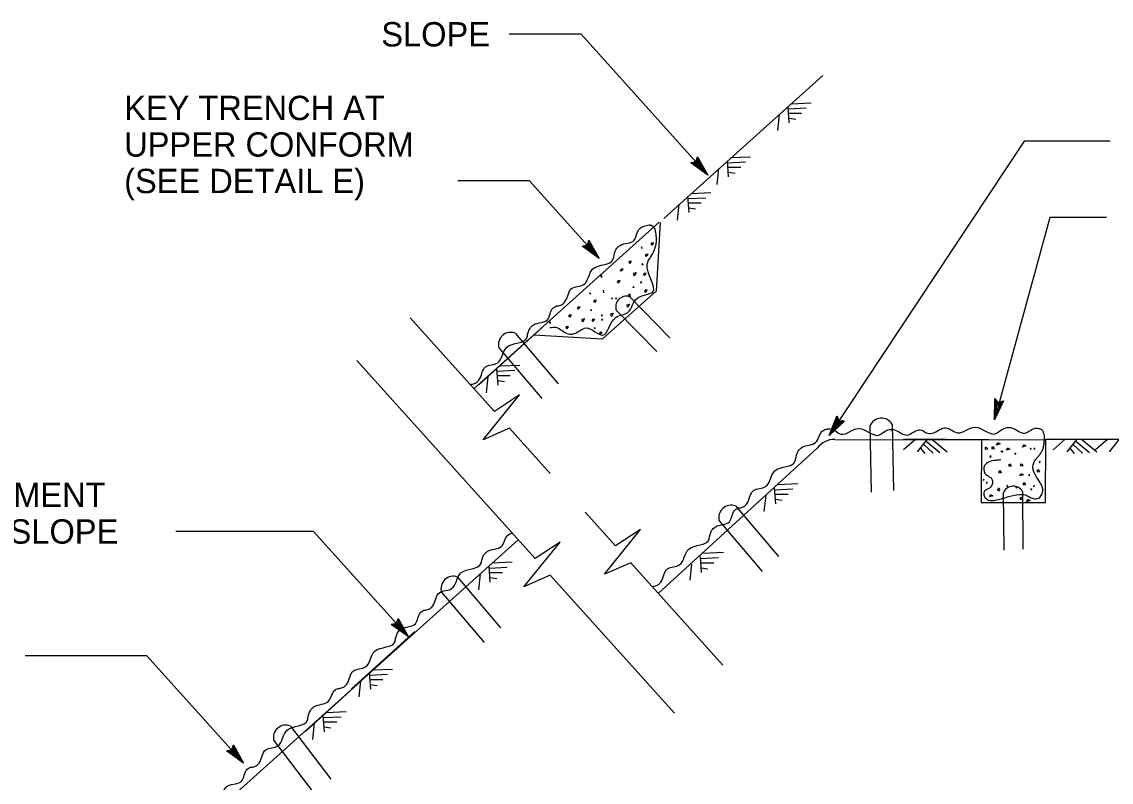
# Model space of a CAD drawing. Extents: x -894 to 866, y -476 to 714.
# Drawn here: x -491.3 to -178.2, y 16.8 to 235.4 of the extents above; entities that cross this region are included whole.
import ezdxf

# ---------------------------------------------------------------- set-up
doc = ezdxf.new("R2010")
doc.units = 0
for name, color, linetype in [('56 Stage 3 Anno', 7, 'Continuous'), ('57 Undefined', 7, 'Continuous'), ('58 Soundwalls', 7, 'Continuous'), ('60 Nongeo Data', 7, 'Continuous')]:
    doc.layers.add(name, color=color, linetype=linetype)

msp = doc.modelspace()

# ---------------------------------------------------------------- linework, layer by layer
at = {"layer": '56 Stage 3 Anno'}
for p, q in [((-330.54, 231.83), (-351.18, 231.83)), ((-330.54, 231.83), (-294.15, 191.32)), ((-203.21, 201.06), (-259.26, 116.43)), ((-178.57, 201.06), (-203.21, 201.06)), ((-299.07, 194.84), (-299.07, 194.84)), ((-297.12, 196.59), (-297.12, 196.59)), ((-294.15, 191.32), (-294.15, 191.32)), ((-345.42, 189.65), (-365.93, 189.65)), ((-345.42, 189.65), (-325.38, 167.36)), ((-195.84, 179.12), (-211.81, 121.02)), ((-179.59, 179.12), (-195.84, 179.12)), ((-328.76, 171.21), (-328.29, 172.67)), ((-328.41, 172.28), (-326.28, 168.38)), ((-328.29, 172.67), (-328.29, 172.67)), ((-328.29, 172.67), (-325.38, 167.36)), ((-330.26, 170.93), (-328.76, 171.21)), ((-325.38, 167.36), (-330.26, 170.93)), ((-330.26, 170.93), (-330.26, 170.93)), ((-326.29, 168.39), (-329.85, 170.99)), ((-327.18, 169.41), (-329.47, 171.09)), ((-328.07, 170.43), (-329.06, 171.15)), ((-328.67, 171.51), (-328.07, 170.43)), ((-328.53, 171.87), (-327.18, 169.41)), ((-325.38, 167.36), (-325.38, 167.36)), ((-211.81, 121.02), (-211.7, 127.07)), ((-209.15, 126.45), (-211.81, 121.02)), ((-211.7, 127.07), (-211.7, 127.07)), ((-211.7, 127.07), (-210.61, 126)), ((-211.49, 122.35), (-211.41, 126.76)), ((-209.54, 126.33), (-211.49, 122.34)), ((-211.17, 123.66), (-211.12, 126.51)), ((-209.94, 126.19), (-211.17, 123.66)), ((-210.85, 124.98), (-210.83, 126.2)), ((-210.31, 126.1), (-210.85, 124.98)), ((-210.61, 126), (-209.15, 126.45)), ((-209.15, 126.45), (-209.15, 126.45)), ((-257.09, 122.07), (-257.09, 122.07)), ((-254.9, 120.62), (-254.9, 120.62)), ((-211.81, 121.02), (-211.81, 121.02)), ((-259.26, 116.43), (-259.26, 116.43)), ((-407.4, 88.87), (-446.98, 88.87)), ((-407.4, 88.87), (-380.17, 58.58)), ((-383.14, 63.85), (-383.14, 63.85)), ((-385.09, 62.1), (-385.09, 62.1)), ((-380.17, 58.58), (-380.17, 58.58)), ((-455.35, 53.14), (-490.29, 53.14)), ((-455.35, 53.14), (-427.56, 22.22)), ((-432.44, 25.79), (-430.94, 26.06)), ((-427.56, 22.22), (-432.44, 25.79)), ((-432.44, 25.79), (-432.44, 25.79)), ((-428.47, 23.24), (-432.03, 25.85)), ((-429.36, 24.26), (-431.66, 25.94)), ((-430.25, 25.28), (-431.24, 26)), ((-430.94, 26.06), (-430.47, 27.52)), ((-430.85, 26.37), (-430.25, 25.28)), ((-430.71, 26.73), (-429.36, 24.26)), ((-430.59, 27.13), (-428.46, 23.24)), ((-430.47, 27.52), (-430.47, 27.52)), ((-430.47, 27.52), (-427.56, 22.22)), ((-427.56, 22.22), (-427.56, 22.22))]:
    msp.add_line(p, q, dxfattribs=at)
for points in [[(-297.12, 196.59), (-294.15, 191.32), (-299.07, 194.84), (-298.67, 194.92), (-295.07, 192.34), (-297.24, 196.21), (-297.36, 195.82), (-295.97, 193.34), (-298.27, 194.99), (-297.87, 195.07), (-296.87, 194.36), (-297.48, 195.43), (-297.57, 195.13), (-299.07, 194.84), (-297.57, 195.13)], [(-254.9, 120.62), (-259.26, 116.43), (-257.09, 122.07), (-256.91, 121.7), (-258.5, 117.57), (-255.3, 120.64), (-255.71, 120.66), (-257.75, 118.69), (-256.74, 121.34), (-256.56, 120.97), (-257, 119.83), (-256.11, 120.68), (-256.43, 120.69), (-257.09, 122.07), (-256.43, 120.69)], [(-383.14, 63.85), (-380.17, 58.58), (-385.1, 62.1), (-384.69, 62.17), (-381.09, 59.59), (-383.26, 63.46), (-383.38, 63.07), (-381.99, 60.6), (-384.3, 62.25), (-383.89, 62.33), (-382.9, 61.61), (-383.5, 62.69), (-383.59, 62.38), (-385.1, 62.1), (-383.59, 62.38)]]:
    msp.add_lwpolyline(points, close=True, dxfattribs=at)
at = {"layer": '58 Soundwalls'}
for p, q in [((-271.16, 210.99), (-270.83, 206.34)), ((-271, 210.39), (-265.89, 210.64)), ((-270.15, 211.88), (-264.44, 212.16)), ((-273.63, 208.78), (-274.13, 204.13)), ((-270.85, 209.16), (-267.21, 209.15)), ((-270.85, 207.74), (-268.88, 207.44)), ((-288.62, 195.46), (-288.29, 190.81)), ((-288.46, 194.86), (-283.35, 195.11)), ((-287.61, 196.36), (-281.9, 196.63)), ((-291.09, 193.25), (-291.59, 188.6)), ((-288.31, 193.63), (-284.67, 193.62)), ((-288.31, 192.21), (-286.34, 191.91)), ((-299.98, 185.2), (-299.65, 180.55)), ((-299.82, 184.6), (-294.71, 184.85)), ((-298.97, 186.1), (-293.26, 186.37)), ((-302.45, 182.99), (-302.95, 178.34)), ((-299.68, 183.37), (-296.03, 183.36)), ((-299.68, 181.95), (-297.7, 181.65)), ((-313.22, 170.65), (-313.33, 170.39)), ((-313.33, 170.46), (-313, 170.37)), ((-313, 170.37), (-313.22, 170.68)), ((-313.22, 170.68), (-313.22, 170.62)), ((-310.25, 171.88), (-310.51, 171.45)), ((-310.5, 171.59), (-310.18, 171.24)), ((-309.68, 171.81), (-310.25, 171.88)), ((-310.18, 171.24), (-309.68, 171.81)), ((-316.62, 166.6), (-316.88, 166.18)), ((-316.87, 166.31), (-316.55, 165.96)), ((-316.05, 166.54), (-316.62, 166.6)), ((-316.55, 165.96), (-316.05, 166.54)), ((-311.89, 168.57), (-312.15, 168.15)), ((-312.14, 168.28), (-311.82, 167.93)), ((-311.32, 168.51), (-311.89, 168.57)), ((-311.82, 167.93), (-311.32, 168.51)), ((-319.09, 164.32), (-319.34, 163.9)), ((-319.34, 164.03), (-319.02, 163.68)), ((-318.52, 164.26), (-319.09, 164.32)), ((-319.02, 163.68), (-318.52, 164.26)), ((-315.57, 163.1), (-314.78, 163.29)), ((-315.3, 162.38), (-315.43, 163.09)), ((-314.78, 163.29), (-315.3, 162.38)), ((-312.97, 165.85), (-313.09, 165.58)), ((-313.08, 165.65), (-312.75, 165.57)), ((-312.97, 165.88), (-312.98, 165.81)), ((-312.75, 165.57), (-312.97, 165.88)), ((-312.42, 163.07), (-312.68, 162.65)), ((-312.67, 162.78), (-312.35, 162.43)), ((-311.85, 163.01), (-312.42, 163.07)), ((-312.35, 162.43), (-311.85, 163.01)), ((-324.65, 162.43), (-324.97, 162.14)), ((-324.96, 162.21), (-324.57, 161.99)), ((-324.57, 161.99), (-324.65, 162.43)), ((-319.9, 160.98), (-320.16, 160.55)), ((-320.15, 160.69), (-319.84, 160.34)), ((-319.34, 160.91), (-319.9, 160.98)), ((-319.84, 160.34), (-319.34, 160.91)), ((-313.35, 160.67), (-313.47, 160.41)), ((-313.46, 160.48), (-313.13, 160.39)), ((-313.13, 160.39), (-313.35, 160.71)), ((-313.35, 160.71), (-313.35, 160.64)), ((-328.03, 157.47), (-328.14, 157.21)), ((-328.14, 157.28), (-327.81, 157.19)), ((-327.81, 157.19), (-328.03, 157.51)), ((-328.03, 157.51), (-328.03, 157.44)), ((-324.01, 157.5), (-324.14, 158.21)), ((-316.85, 157.17), (-316.93, 156.4)), ((-316.46, 157.01), (-316.8, 157.03)), ((-316.32, 156.5), (-316.46, 157.01)), ((-315.54, 159.28), (-315.65, 159.01)), ((-315.65, 159.08), (-315.32, 159)), ((-315.53, 159.31), (-315.54, 159.24)), ((-315.32, 159), (-315.53, 159.31)), ((-312.11, 158.27), (-312.37, 157.85)), ((-312.36, 157.98), (-312.04, 157.63)), ((-311.54, 158.21), (-312.11, 158.27)), ((-312.04, 157.63), (-311.54, 158.21)), ((-331.43, 153.43), (-331.68, 153)), ((-330.86, 153.36), (-331.43, 153.43)), ((-326.7, 155.39), (-326.95, 154.97)), ((-326.95, 155.1), (-326.63, 154.75)), ((-326.13, 155.33), (-326.7, 155.39)), ((-326.63, 154.75), (-326.13, 155.33)), ((-321.74, 156.04), (-321.85, 155.78)), ((-321.85, 155.85), (-321.52, 155.77)), ((-321.52, 155.77), (-321.74, 156.08)), ((-321.74, 156.08), (-321.74, 156.01)), ((-320.57, 156.02), (-320.68, 155.76)), ((-320.68, 155.82), (-320.35, 155.74)), ((-320.35, 155.74), (-320.57, 156.05)), ((-320.57, 156.05), (-320.57, 155.98)), ((-317.46, 154.08), (-316.67, 154.28)), ((-317.19, 153.36), (-317.32, 154.07)), ((-316.67, 154.28), (-317.19, 153.36)), ((-316.93, 156.4), (-316.32, 156.5)), ((-333.89, 151.14), (-334.15, 150.72)), ((-334.14, 150.85), (-333.83, 150.5)), ((-333.33, 151.08), (-333.89, 151.14)), ((-333.83, 150.5), (-333.33, 151.08)), ((-331.68, 153.14), (-331.36, 152.78)), ((-331.36, 152.78), (-330.86, 153.36)), ((-327.78, 152.67), (-327.89, 152.41)), ((-327.89, 152.47), (-327.56, 152.39)), ((-327.56, 152.39), (-327.78, 152.7)), ((-327.78, 152.7), (-327.78, 152.64)), ((-324.64, 151.17), (-324.76, 150.91)), ((-324.75, 150.97), (-324.42, 150.89)), ((-324.64, 151.2), (-324.65, 151.13)), ((-324.42, 150.89), (-324.64, 151.2)), ((-322.11, 151.43), (-321.33, 151.62)), ((-321.84, 150.71), (-321.97, 151.42)), ((-321.33, 151.62), (-321.84, 150.71)), ((-339.46, 149.25), (-339.77, 148.96)), ((-339.77, 149.03), (-339.38, 148.81)), ((-339.38, 148.81), (-339.46, 149.25)), ((-334.71, 147.8), (-334.97, 147.38)), ((-334.96, 147.51), (-334.64, 147.16)), ((-334.14, 147.74), (-334.71, 147.8)), ((-334.64, 147.16), (-334.14, 147.74)), ((-330.37, 149.92), (-329.59, 150.12)), ((-330.11, 149.2), (-330.24, 149.91)), ((-329.59, 150.12), (-330.11, 149.2)), ((-327.23, 149.89), (-327.48, 149.47)), ((-327.48, 149.6), (-327.16, 149.25)), ((-326.66, 149.83), (-327.23, 149.89)), ((-327.16, 149.25), (-326.66, 149.83)), ((-326.72, 147.5), (-326.84, 147.23)), ((-326.83, 147.3), (-326.5, 147.22)), ((-326.5, 147.22), (-326.72, 147.53)), ((-326.72, 147.53), (-326.72, 147.46)), ((-324.58, 149.96), (-324.69, 149.7)), ((-324.69, 149.76), (-324.35, 149.68)), ((-324.57, 149.99), (-324.58, 149.92)), ((-324.35, 149.68), (-324.57, 149.99)), ((-325.04, 146.2), (-325.3, 145.77)), ((-325.29, 145.91), (-324.98, 145.55)), ((-324.48, 146.13), (-325.04, 146.2)), ((-324.98, 145.55), (-324.48, 146.13)), ((-354.85, 135.57), (-354.52, 130.91)), ((-354.69, 134.97), (-349.58, 135.21)), ((-353.85, 136.46), (-348.13, 136.73)), ((-357.32, 133.35), (-357.82, 128.7)), ((-354.55, 133.73), (-350.9, 133.73)), ((-354.55, 132.31), (-352.57, 132.01)), ((-234.41, 115.46), (-237.92, 112.37)), ((-231.1, 115.41), (-234, 111.76)), ((-233.07, 112.81), (-231.82, 111.25)), ((-232.11, 113.86), (-229.43, 111.39)), ((-231.38, 114.87), (-227.45, 111.59)), ((-229.75, 115.39), (-225.35, 111.73)), ((-214.12, 113.04), (-214.6, 112.89)), ((-214.5, 112.99), (-214.5, 112.52)), ((-213.74, 112.61), (-214.12, 113.04)), ((-212.13, 113.18), (-212.61, 113.04)), ((-212.51, 113.13), (-212.51, 112.66)), ((-212.51, 112.66), (-211.76, 112.75)), ((-211.76, 112.75), (-212.13, 113.18)), ((-211.19, 113.7), (-210.81, 114.31)), ((-210.19, 114.03), (-211.19, 113.7)), ((-210.9, 114.41), (-210.19, 114.03)), ((-208.34, 112.23), (-207.97, 112.85)), ((-208.06, 112.94), (-207.35, 112.56)), ((-203.75, 113.13), (-203.37, 113.75)), ((-202.76, 113.46), (-203.75, 113.13)), ((-203.47, 113.84), (-202.76, 113.46)), ((-201.31, 112.78), (-201.57, 112.66)), ((-201.52, 112.71), (-201.33, 112.42)), ((-201.33, 112.42), (-201.29, 112.8)), ((-201.29, 112.8), (-201.33, 112.75)), ((-200.22, 112.78), (-200.48, 112.66)), ((-200.43, 112.71), (-200.24, 112.42)), ((-200.24, 112.42), (-200.2, 112.8)), ((-200.2, 112.8), (-200.24, 112.75)), ((-191.45, 115.46), (-194.97, 112.37)), ((-188.14, 115.41), (-191.04, 111.76)), ((-190.12, 112.81), (-188.86, 111.25)), ((-189.15, 113.86), (-186.47, 111.39)), ((-188.43, 114.87), (-184.5, 111.59)), ((-186.79, 115.39), (-182.4, 111.73)), ((-179.26, 115.46), (-182.77, 112.37)), ((-175.95, 115.41), (-178.85, 111.76)), ((-214.5, 112.52), (-213.74, 112.61)), ((-212.7, 110.53), (-213.13, 110.53)), ((-213.08, 110.58), (-212.94, 110.15)), ((-212.94, 110.15), (-212.7, 110.53)), ((-209.96, 112.09), (-209.72, 111.76)), ((-209.96, 112.09), (-209.43, 111.95)), ((-209.72, 111.76), (-209.39, 111.81)), ((-209.39, 111.81), (-209.43, 111.95)), ((-207.35, 112.56), (-208.34, 112.23)), ((-205.76, 111.36), (-206.02, 111.24)), ((-205.98, 111.29), (-205.79, 111)), ((-205.79, 111), (-205.74, 111.38)), ((-205.74, 111.38), (-205.79, 111.33)), ((-207.3, 108.21), (-207.78, 108.07)), ((-207.68, 108.17), (-207.68, 107.69)), ((-207.68, 107.69), (-206.92, 107.79)), ((-206.92, 107.79), (-207.3, 108.21)), ((-203.94, 108.26), (-204.41, 108.12)), ((-204.32, 108.21), (-204.32, 107.74)), ((-204.32, 107.74), (-203.56, 107.84)), ((-203.56, 107.84), (-203.94, 108.26)), ((-199.11, 106.56), (-199.58, 106.42)), ((-199.49, 106.51), (-199.49, 106.04)), ((-198.73, 106.13), (-199.11, 106.56)), ((-198.7, 108.99), (-198.97, 108.88)), ((-198.92, 108.92), (-198.73, 108.64)), ((-198.73, 108.64), (-198.68, 109.02)), ((-198.68, 109.02), (-198.73, 108.97)), ((-214.81, 103.84), (-215.07, 103.72)), ((-215.02, 103.77), (-214.83, 103.49)), ((-214.83, 103.49), (-214.79, 103.87)), ((-214.79, 103.87), (-214.83, 103.82)), ((-210.14, 106.28), (-210.62, 106.13)), ((-210.52, 106.23), (-210.52, 105.76)), ((-210.52, 105.76), (-209.77, 105.85)), ((-209.77, 105.85), (-210.14, 106.28)), ((-203.5, 105.18), (-204.5, 104.85)), ((-204.48, 104.85), (-204.1, 105.47)), ((-204.16, 105.5), (-203.45, 105.13)), ((-201.74, 105.26), (-202, 105.14)), ((-201.95, 105.19), (-201.76, 104.91)), ((-201.76, 104.91), (-201.71, 105.28)), ((-201.71, 105.28), (-201.76, 105.24)), ((-199.49, 106.04), (-198.73, 106.13)), ((-275.04, 101.46), (-274.71, 96.8)), ((-274.88, 100.86), (-269.77, 101.1)), ((-274.03, 102.35), (-268.32, 102.63)), ((-213.96, 103.04), (-214.22, 102.92)), ((-214.17, 102.97), (-213.98, 102.68)), ((-213.98, 102.68), (-213.93, 103.06)), ((-213.93, 103.06), (-213.98, 103.01)), ((-210.43, 101.41), (-211, 100.89)), ((-211, 100.89), (-210.48, 100.56)), ((-210.24, 101.03), (-210.48, 101.26)), ((-210.48, 100.56), (-210.24, 101.03)), ((-208.04, 102.09), (-208.3, 101.97)), ((-208.25, 102.02), (-208.06, 101.74)), ((-208.06, 101.74), (-208.01, 102.12)), ((-208.01, 102.12), (-208.06, 102.07)), ((-205.48, 101.67), (-205.74, 101.55)), ((-205.69, 101.6), (-205.5, 101.31)), ((-205.5, 101.31), (-205.45, 101.69)), ((-205.45, 101.69), (-205.5, 101.64)), ((-203.18, 102.82), (-203.66, 102.68)), ((-203.56, 102.78), (-203.56, 102.3)), ((-203.56, 102.3), (-202.8, 102.4)), ((-202.8, 102.4), (-203.18, 102.82)), ((-201.17, 101.1), (-201.43, 100.98)), ((-201.38, 101.03), (-201.19, 100.74)), ((-201.19, 100.74), (-201.14, 101.12)), ((-201.14, 101.12), (-201.19, 101.08)), ((-200.41, 102.04), (-200.67, 101.93)), ((-200.62, 101.97), (-200.43, 101.69)), ((-200.43, 101.69), (-200.39, 102.07)), ((-200.39, 102.07), (-200.43, 102.02)), ((-277.51, 99.25), (-278.01, 94.59)), ((-274.73, 99.62), (-271.09, 99.62)), ((-274.73, 98.2), (-272.76, 97.9)), ((-213.22, 98.81), (-212.84, 99.42)), ((-212.23, 99.14), (-213.22, 98.81)), ((-212.94, 99.52), (-212.23, 99.14)), ((-204.03, 98.62), (-204.51, 98.48)), ((-204.41, 98.57), (-204.41, 98.1)), ((-204.41, 98.1), (-203.66, 98.19)), ((-203.66, 98.19), (-204.03, 98.62)), ((-202.57, 97.44), (-202.19, 98.05)), ((-201.57, 97.77), (-202.57, 97.44)), ((-202.28, 98.14), (-201.57, 97.77)), ((-295.37, 82.61), (-289.66, 82.88)), ((-357.07, 78.94), (-356.74, 74.29)), ((-356.91, 78.34), (-351.8, 78.59)), ((-356.06, 79.83), (-350.35, 80.11)), ((-298.85, 79.5), (-299.35, 74.85)), ((-296.22, 81.11), (-291.11, 81.36)), ((-296.07, 79.88), (-292.43, 79.87)), ((-296.07, 78.46), (-294.1, 78.16)), ((-359.54, 76.73), (-360.04, 72.08)), ((-356.77, 77.11), (-353.12, 77.1)), ((-356.77, 75.68), (-354.79, 75.38)), ((-391.44, 48.16), (-391.11, 43.51)), ((-391.28, 47.56), (-386.17, 47.81)), ((-390.43, 49.05), (-384.71, 49.33)), ((-393.91, 45.95), (-394.4, 41.3)), ((-391.13, 46.33), (-387.48, 46.32)), ((-391.13, 44.9), (-389.15, 44.6)), ((-404.74, 35.96), (-404.41, 31.31)), ((-404.58, 35.36), (-399.47, 35.61)), ((-403.73, 36.85), (-398.02, 37.13)), ((-407.21, 33.75), (-407.71, 29.09)), ((-404.43, 34.13), (-400.79, 34.12)), ((-404.43, 32.7), (-402.46, 32.4))]:
    msp.add_line(p, q, dxfattribs=at)
at = {"layer": '60 Nongeo Data'}
for p, q in [((-261.11, 219.99), (-306.83, 178.91)), ((-308.1, 177.77), (-361.3, 129.95)), ((-307.85, 177.74), (-309.02, 157.93)), ((-309.02, 157.93), (-324.38, 144.29)), ((-316.67, 156.4), (-305.04, 144.6)), ((-355.47, 123.41), (-379.71, 150.33)), ((-308.76, 140.62), (-320.38, 152.42)), ((-359.91, 131), (-341.75, 147.48)), ((-349.51, 145.91), (-337.14, 131.34)), ((-344.18, 145.46), (-324.38, 144.29)), ((-341.75, 127.08), (-354.12, 141.65)), ((-343.8, 81.13), (-395.01, 138.02)), ((-358.67, 115.25), (-348.28, 128.12)), ((-348.28, 128.12), (-355.47, 123.41)), ((-247.09, 100.21), (-247.47, 119.33)), ((-241.2, 119.72), (-240.82, 100.61)), ((-351.09, 118.54), (-358.67, 115.25)), ((-339.43, 105.59), (-351.09, 118.54)), ((-262.71, 112.81), (-308.28, 71.12)), ((-237.91, 115.47), (-213.38, 115.33)), ((-215.45, 115.19), (-197.05, 115.32)), ((-194.95, 115.47), (-157.1, 115.25)), ((-203.73, 100.36), (-203.6, 83.79)), ((-209.04, 83.52), (-209.17, 100.08)), ((-320.66, 84.76), (-329.36, 94.42)), ((-286.2, 96.22), (-273.83, 81.65)), ((-278.44, 77.38), (-290.81, 91.95)), ((-323.86, 76.6), (-313.47, 89.46)), ((-313.47, 89.46), (-320.66, 84.76)), ((-348.67, 86.51), (-549.44, -93.93)), ((-346.99, 72.97), (-336.61, 85.84)), ((-336.61, 85.84), (-343.8, 81.13)), ((-296.38, 81.71), (-296.05, 77.06)), ((-316.29, 79.89), (-323.86, 76.6)), ((-289.8, 50.47), (-316.29, 79.89)), ((-366.05, 75.78), (-353.67, 61.21)), ((-339.42, 76.27), (-346.99, 72.97)), ((-303.73, 36.62), (-339.42, 76.27)), ((-358.28, 56.94), (-370.66, 71.51)), ((-396.49, 43.59), (-378.33, 60.07)), ((-409.79, 31.39), (-391.63, 47.87)), ((-414.02, 32.89), (-402.42, 17.69)), ((-407.25, 13.67), (-418.84, 28.87))]:
    msp.add_line(p, q, dxfattribs=at)
msp.add_lwpolyline([(-257.7, 115.33), (-215.54, 115.24), (-215.63, 97.17), (-197.11, 97.18), (-197.03, 115.38), (-152.88, 115.38)], dxfattribs=at)
for centre, radius, start, end in [((-317.53, 153.45), 3.08, 73.8385, 200.8394), ((-350.75, 142.59), 3.55, 69.6145, 196.6154), ((-244.26, 117.92), 3.55, 30.4242, 157.4251), ((-257.81, 109.31), 6.02, 88.9478, 144.47), ((-206.4, 98.83), 3.08, 29.7139, 156.7148), ((-287.44, 92.89), 3.55, 69.6145, 196.6154), ((-367.28, 72.45), 3.55, 69.6145, 196.6154), ((-415.43, 29.63), 3.55, 66.6145, 193.6154)]:
    msp.add_arc(centre, radius, start, end, dxfattribs=at)
for points in [[(-321.2, 167.75), (-320.47, 170.03), (-319.36, 171.14), (-315.36, 172.59), (-313.81, 175.94), (-312.53, 176.66)], [(-312.55, 176.65), (-311.77, 176.88), (-311.02, 177.03), (-310.6, 176.99), (-310.09, 176.79), (-309.65, 176.24), (-309.27, 175.41), (-309.26, 175.25), (-309.23, 175.02)], [(-309.21, 175), (-309.06, 171.51), (-310.89, 167.29)], [(-339.54, 147.48), (-337.94, 147.62), (-334.79, 145.92), (-332.57, 145.76), (-329.11, 147.39), (-324.36, 145.33), (-320.58, 150.44), (-317.12, 151.84), (-314.48, 155.9), (-309.99, 157.77), (-311.55, 165.72), (-310.51, 167.93)], [(-337.71, 153.67), (-336.43, 153.92), (-335.2, 154.9), (-333.29, 158.7), (-329.79, 159.86), (-327.15, 164.4), (-321.32, 167.22), (-321.2, 167.75)], [(-346.05, 144.91), (-345.32, 147.18), (-344.21, 148.3), (-340.21, 149.75), (-338.65, 153.1), (-337.38, 153.81)], [(-362.45, 131.16), (-361.17, 131.41), (-359.93, 132.39), (-358.03, 136.2), (-354.53, 137.36), (-351.88, 141.89), (-346.06, 144.71), (-345.94, 145.25)], [(-268.93, 109.68), (-268.21, 111.95), (-267.09, 113.07), (-263.09, 114.52), (-261.02, 117.9), (-259.96, 118.33)], [(-260.06, 118.29), (-259.03, 118.4), (-255.82, 116.86), (-250.83, 118.48), (-244.6, 116.72), (-244.16, 117.04)], [(-244.46, 116.86), (-242.41, 118.08), (-240.84, 118.17), (-236.88, 116.6), (-233.49, 118.07), (-232.07, 117.76)], [(-232.41, 117.87), (-231.29, 117.21), (-229.72, 117.12), (-225.76, 118.69), (-222.38, 117.24), (-217.39, 118.86), (-211.16, 117.1), (-210.72, 117.42)], [(-210.71, 117.42), (-208.66, 118.63), (-207.09, 118.73), (-203.13, 117.16), (-199.75, 118.62), (-198.81, 118.43)], [(-198.99, 110.68), (-198.36, 111.57), (-197.9, 112.43), (-197.67, 113.29), (-197.5, 114.32), (-197.39, 115.52), (-197.44, 116.5), (-197.67, 117.24), (-197.82, 117.61), (-198.07, 117.99), (-198.36, 118.22), (-198.81, 118.43)], [(-285.44, 95.6), (-284.16, 95.85), (-282.93, 96.83), (-281.03, 100.63), (-277.53, 101.79), (-274.88, 106.32), (-269.05, 109.14), (-268.94, 109.68)], [(-209.98, 109.45), (-211.4, 109.31), (-214.62, 107.8), (-214.52, 105.58), (-213.29, 104.63), (-212.63, 104.11), (-212.53, 102.22), (-213.24, 101.32), (-214.67, 100.47), (-214.86, 99.62), (-214.57, 98.67), (-213.53, 97.92), (-211.59, 97.87), (-208.08, 98.82), (-204.72, 99.52), (-202.97, 99.38), (-201.83, 98.86), (-200.64, 98.34), (-199.03, 98.48), (-198.18, 99.52), (-197.9, 100.8), (-198.18, 101.98), (-199.22, 103.78), (-200.08, 105.24), (-200.55, 106.33), (-200.74, 107.47), (-199.93, 109.59), (-199.32, 110.3), (-198.99, 110.68)], [(-293.78, 86.84), (-293.05, 89.11), (-291.94, 90.22), (-287.94, 91.68), (-286.38, 95.02), (-285.11, 95.74)], [(-359.29, 79.78), (-358.56, 82.05), (-357.45, 83.17), (-353.45, 84.62), (-351.37, 88), (-350.31, 88.43)], [(-310.07, 73.07), (-308.9, 73.34), (-307.67, 74.32), (-305.76, 78.12), (-302.26, 79.29), (-299.61, 83.82), (-293.79, 86.64), (-293.67, 87.18)], [(-375.67, 66.24), (-374.4, 66.49), (-373.16, 67.47), (-371.26, 71.27), (-367.76, 72.43), (-365.11, 76.96), (-359.29, 79.78), (-359.17, 80.32)], [(-384.01, 57.48), (-383.28, 59.75), (-382.17, 60.86), (-378.17, 62.32), (-376.62, 65.66), (-375.34, 66.38)], [(-400.3, 43.71), (-399.13, 43.98), (-397.9, 44.96), (-395.99, 48.76), (-392.49, 49.93), (-389.85, 54.46), (-384.02, 57.28), (-383.9, 57.82)], [(-409.07, 35.14), (-408.34, 37.42), (-407.23, 38.53), (-403.23, 39.99), (-401.15, 43.36), (-400.09, 43.79)], [(-425.57, 21.06), (-424.3, 21.31), (-423.06, 22.29), (-421.16, 26.09), (-417.66, 27.26), (-415.01, 31.79), (-409.19, 34.61), (-409.07, 35.15)], [(-433.91, 12.3), (-433.19, 14.57), (-432.07, 15.69), (-428.07, 17.14), (-426.52, 20.49), (-425.24, 21.21)]]:
    msp.add_spline(points, degree=3, dxfattribs=at)

# ---------------------------------------------------------------- texts
at = {"layer": '57 Undefined'}
for s, p in [('SLOPE', (-387.96, 228.33)), ('KEY TRENCH AT', (-461.84, 207.15)), ('UPPER CONFORM', (-461.84, 196.65)), ('(SEE DETAIL E)', (-461.84, 186.15)), ('EMBANKMENT ', (-533.24, 95.87)), ('OR CUT SLOPE', (-533.24, 85.37))]:
    msp.add_text(s, height=7, dxfattribs=at).set_placement(p)

doc.saveas('drawing.dxf')
